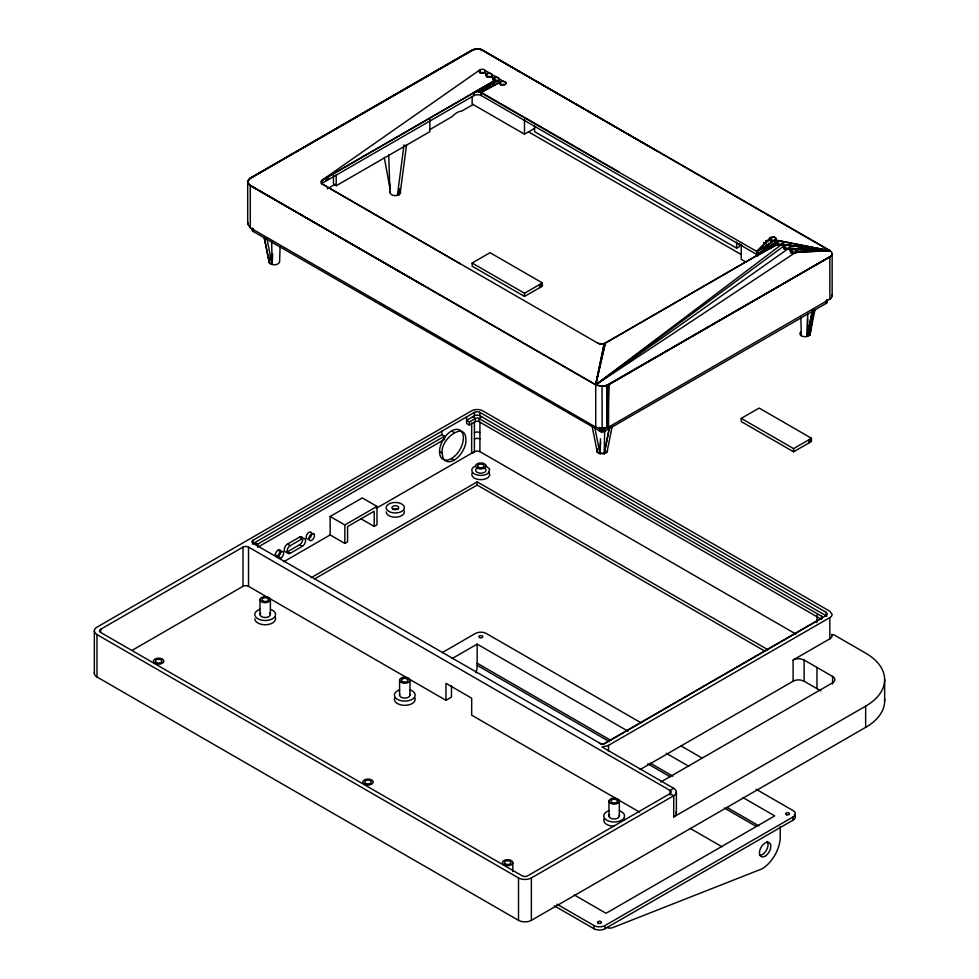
<?xml version="1.0" encoding="UTF-8"?>
<svg xmlns="http://www.w3.org/2000/svg" width="979" height="979" viewBox="0 0 979 979"><rect width="100%" height="100%" fill="white"/><g stroke="black" fill="none" stroke-linecap="round" stroke-linejoin="round"><path stroke-width="1.47" d="M94.339 673.283L94.339 630.868M884.588 699.006A64.932 37.496 0 0 1 865.644 727.36L531.364 920.346A9.092 5.25 0 0 1 518.515 920.346L96.994 676.991L96.994 634.576A9.092 5.25 0 0 1 96.994 627.147L471.658 410.813A7.795 4.503 0 0 1 482.671 410.813L829.825 611.239L832.113 614.42A7.795 4.503 0 0 1 829.825 617.602L607.996 745.668L601.963 746.904L673.711 788.328A9.092 5.25 0 0 1 673.711 795.756L673.711 816.963L865.644 706.153A64.932 37.496 0 0 0 865.644 653.128L833.386 634.502L832.028 635.285M132.3 650.24L243.012 586.323L243.012 547.09A3.892 2.252 0 0 1 248.519 547.09L670.04 790.445L673.711 788.328M451.478 685.826L451.478 697.134L445.971 700.315L248.519 586.323L248.519 547.09M283.665 561.787L330.143 534.938L330.143 516.484L362.279 497.932L376.976 506.412L376.976 524.854L374.211 526.445L360.749 518.674M330.143 534.938L344.828 543.418L344.828 524.964L376.976 506.412M252.472 544.043A3.892 2.252 0 0 1 253.084 543.578L441.81 434.615L441.81 431.225M441.81 434.615L444.564 436.206L444.564 439.387L258.994 546.527M471.658 422.94L471.658 453.228A7.795 4.503 0 0 1 474.191 452.261M321.614 183.697A5.201 2.998 0 0 1 322.434 183.085L473.946 95.587L473.946 92.405L494.371 80.792L492.78 79.115M376.34 508.272L474.411 451.637L474.411 421.998M314.687 578.858L477.165 485.046L477.165 481.864L768.111 649.836M795.829 634.025L479.918 451.637L479.918 421.998M826.778 616.158L479.918 415.794L479.918 412.404A3.892 2.252 0 0 0 474.411 412.404L253.084 540.188L253.084 543.578M512.825 871.543L512.825 862.646A5.201 2.998 0 0 0 505.042 860.039A5.201 2.998 0 0 0 505.042 865.24A5.201 2.998 0 0 0 512.825 862.646M518.515 920.346L518.515 877.93L96.994 634.576M531.364 920.346L531.364 877.93L673.711 795.756L670.04 793.626L527.693 875.813A3.892 2.252 0 0 1 522.186 875.813L100.666 632.458A3.892 2.252 0 0 1 100.666 629.277L243.012 547.09M608.51 751.444L608.51 745.386M670.04 794.972L670.04 790.445A3.892 2.252 0 0 1 670.04 793.626M676.379 813.243L676.379 792.035M770.632 240.748L770.632 237.554M777.522 244.726L777.522 241.532M784.424 248.703C787.263 245.521 778.586 242.572 784.375 245.656L787.508 245.178L829.825 250.697L482.623 50.419A7.795 4.503 0 0 0 474.13 49.439L248.935 179.243A9.092 5.25 0 0 0 250.232 185.594L595.673 384.857L796.368 251.897A3.243 1.872 0 0 0 794.397 249.155L788.291 248.605M791.313 252.68C794.153 249.51 785.501 246.549 791.265 249.633L829.825 250.697L775.698 239.977A3.243 1.872 0 0 0 773.728 237.224L770.069 238.093L756.779 251.493L478.964 91.622A5.201 2.998 0 0 0 475.023 91.928L321.614 180.638M479.918 415.794A3.892 2.252 0 0 0 474.411 415.794L466.591 420.309L469.357 421.9L475.867 418.217A2.594 1.505 0 0 1 478.462 418.217L821.565 616.232L821.565 619.413L479.012 421.631A2.594 1.505 0 0 0 475.329 421.631L469.357 425.082L466.604 423.491L466.591 416.919M640.156 769.531L793.1 681.225L793.1 660.017L829.825 638.81L829.825 617.602M473.261 49.55C468.855 51.263 480.885 46.882 482.671 50.272L829.862 250.538A7.795 4.503 0 0 1 829.874 256.902M257.685 547.285L257.697 544.116L444.564 436.206M608.069 384.992L607.726 427.554L608.571 384.698L608.583 427.125L604.508 428.484L599.809 428.484L595.734 427.125L250.294 227.862L247.711 224.13L247.699 181.715L250.379 178.08M608.081 427.419L608.571 384.82L606.723 385.653L831.061 256.119L608.02 385.139L608.081 427.419L608.069 385.114M800.443 332.04C797.873 335.773 804.554 337.522 807.234 336.409L807.528 318.554M600.127 453.632L604.214 453.632L604.692 429.61M388.736 154.694L389.936 192.545C390.964 196.179 396.226 196.216 399.077 194.735L399.224 188.629M810.012 332.407L810.012 334.769L807.234 336.409L807.748 313.574M758.174 255.862A5.201 2.998 0 0 0 756.828 254.516L756.828 251.334A5.201 2.998 0 0 1 756.828 255.58L604.251 343.678A5.201 2.998 0 0 1 597.936 343.225L322.434 184.138L460.167 263.755M770.632 237.689L756.779 251.493L775.221 240.21M775.698 239.977L756.779 251.493L779.774 241.14L829.825 250.697L795.903 252.141M269.617 260.084C266.814 265.456 278.746 266.582 279.615 261.626L280.08 246.488M592.197 426.673L597.276 452.017L600.005 453.595L600.482 438.714M272.627 254.112L272.125 264.452L269.323 262.813L269.482 258.407M601.241 452.885L600.005 453.595L600.592 441.774M269.36 262.861L264.22 237.481L269.323 262.813L269.543 258.505M494.224 82.101L494.444 79.091M276.115 556.708A3.892 2.252 -60 0 1 275.405 555.693L275.405 554.041A3.892 2.252 -60 0 1 277.351 550.675L278.782 549.843A3.892 2.252 -60 0 1 280.728 552.621A3.892 2.252 -60 0 1 277.351 556.818M442.251 453.216C439.461 438.984 468.476 417.507 465.723 443.242A16.888 9.753 -60 0 1 454.195 460.118A16.888 9.753 -60 0 1 442.667 456.557L442.251 453.216L439.51 451.637M812.301 311.065L807.234 336.409L809.939 334.842L812.962 310.82M397.425 195.359L404.009 144.757M406.566 144.647L400.178 193.352L397.425 194.943M808.703 334.133L809.939 334.842L813.806 310.184M810.208 330.902L810.685 327.989M389.936 192.545L390.119 191.749M493.734 83.631L493.196 83.178L493.857 83.692M603.003 452.934L604.214 453.632L607.053 452.017L612.12 426.66M809.939 334.842L815.005 309.499M604.214 453.632L609.599 426.795L604.312 453.595L607.053 452.017M807.234 336.409L812.35 311.028M783.861 246.047L784.375 245.656L595.673 384.857L604.202 343.702L595.673 384.857L788.34 248.58M775.184 240.357L777.522 241.654L758.309 253.61L756.828 255.703L777.473 244.334A3.243 1.872 0 0 0 781.389 244.628L782.588 243.942A3.243 1.872 0 0 0 781.389 241.385M253.304 228.548L252.239 230.028L253.304 231.521L601.216 431.812L604.728 431.262L826.019 303.466L826.961 302.523L826.606 300.932M832.15 253.72L832.162 296.147L831.122 298.399L608.583 427.125M781.45 244.603L595.673 384.857L605.328 343.078L756.828 255.58M595.673 384.857L605.279 343.225M247.711 224.13L248.054 222.771M607.347 451.576L607.457 450.377M250.232 185.594L247.638 181.739L249.792 178.325L471.645 50.272L475.145 49.109L479.172 49.097L482.671 50.272L656.224 150.558M479.906 72.532L479 71.149M486.796 76.509L485.878 75.126M500.587 84.475L499.669 83.093M484.544 72.47L486.796 73.853L486.832 76.998L487.518 76.692A3.243 1.872 0 0 1 491.434 76.998M491.421 76.46L493.697 77.843L493.734 80.988L494.419 80.682A3.243 1.872 0 0 1 497.662 80.682M498.323 80.449L478.964 91.622L498.287 80.498L500.587 81.82L500.624 84.953L501.297 84.659A3.243 1.872 0 0 1 504.552 84.659M756.828 254.516L481.289 95.575L481.289 92.393L500.624 81.771M758.309 253.61L777.473 241.678M597.52 449.239L597.239 451.968M795.854 252.288L829.825 250.697L788.964 248.311L789.478 247.92M790.751 250.024L791.313 249.608L790.751 250.024A3.243 1.872 0 0 0 791.265 252.288A3.243 1.872 0 0 0 795.181 252.582L795.229 252.558M287.52 544.055L286.663 544.679A4.675 2.704 -60 0 0 284.253 550.259A4.675 2.704 -60 0 0 287.532 551.691L290.286 553.282L302.217 546.392A4.675 2.704 -60 0 0 305.521 540.665A4.675 2.704 -60 0 0 302.217 538.756L299.464 537.165L287.52 544.055L290.286 545.646L302.217 538.756M399.077 194.735L400.582 192.949L399.934 191.003M829.825 257.049L829.874 299.329M472.147 263.033L524.487 293.247L542.39 282.919L490.038 252.692L472.147 263.033L472.147 266.202L524.487 296.429L542.39 286.101L542.39 282.919M481.754 416.858L479.012 418.461L479.012 421.631M741.25 418.388L793.59 448.615L811.481 438.274L759.141 408.059L741.25 418.388L741.25 421.57L793.59 451.796L811.481 441.456L811.481 438.274M250.379 178.202L471.645 50.394M325.885 180.05L328.528 178.533M327.206 188.837L335.136 184.26M429.781 129.595L452.041 116.685A17.145 9.9 -60 0 1 461.892 110.994L473.371 104.423M333.46 175.057L333.46 184.15L336.213 185.741L429.867 131.651L429.867 119.524M472.147 96.566L472.147 103.97L524.487 134.184L534.607 128.347M534.558 125.557L534.558 131.614L736.624 248.177L739.378 246.586L739.378 243.551M757.611 255.103L776.959 243.942A3.243 1.872 0 0 1 776.641 242.523M287.532 551.691L299.464 544.801L302.217 546.392M831.061 256.119L605.707 385.959M344.828 543.418L347.582 541.828L347.582 526.555L374.211 511.185L374.211 526.445M311.053 577.769L477.165 481.864M442.214 652.626L475.329 633.499A7.795 4.503 0 0 1 486.355 633.499L641.037 722.808M452.151 658.549L477.165 644.109L627.931 731.154M660.813 781.988L832.591 682.816A7.795 4.503 0 0 0 832.591 676.452L804.114 660.017L800.626 658.855A7.795 4.503 0 0 0 793.1 660.017M556.953 904.18L593.972 925.547A7.795 4.503 0 0 0 604.998 925.547L793.088 816.963A7.795 4.503 0 0 0 793.088 810.6L756.069 789.221M554.31 905.832L593.972 928.728A7.795 4.503 0 0 0 604.998 928.728L793.088 820.145A7.795 4.503 0 0 0 794.324 814.712M475.023 91.928L494.371 80.792M756.779 255.727L777.473 244.334M500.587 81.82L481.289 92.393L619.022 171.986M474.411 451.637L477.165 450.989L479.918 451.637M474.411 432.559L477.165 431.898L479.918 432.559M474.411 438.922L477.165 438.262L479.918 438.922M247.638 181.739L247.981 183.073M250.294 227.862L250.281 185.435L595.721 384.71L602.097 386.387L607.726 385.139M604.692 386.032L597.606 385.542M480.004 468.378L481.68 468.378M794.397 249.155L829.825 250.697L782.111 244.309L829.825 250.697L789.013 248.287M786.712 244.958L787.557 245.031M786.712 248.715L784.424 248.164M602.036 386.228L602.158 431.874M782.062 244.334L829.825 250.697M820.879 690.905L804.114 681.225L800.626 680.062A7.795 4.503 0 0 0 793.1 681.225M598.915 453.228L597.52 452.335M492.29 74.942L498.287 77.843L499.241 79.177A3.243 1.872 0 0 1 494.615 80.865A3.243 1.872 0 0 1 493.905 77.733A3.243 1.872 0 0 1 499.131 78.687M493.746 83.545L494.383 83.864M485.364 70.806L491.385 73.853L492.339 75.187A3.243 1.872 0 0 1 487.726 76.876A3.243 1.872 0 0 1 487.004 73.743A3.243 1.872 0 0 1 492.229 74.698M499.143 78.773L506.167 83.093M486 465.918L489.733 469.284L488.252 473.175A9.031 5.213 0 0 1 482.427 475.329L480.077 475.39A9.031 5.213 0 0 1 472.245 471.768A9.031 5.213 0 0 1 475.023 466.212M765.602 240.504L768.123 241.948M763.485 242.462L767.414 244.726M739.329 243.918L741.972 245.435M528.721 131.969L741.519 254.711M746.487 262.348L741.25 259.325L741.25 244.469M479.918 412.404L826.154 612.303L827.292 613.894A3.892 2.252 0 0 1 826.154 615.485L604.838 743.257A3.892 2.252 0 0 1 599.332 743.257M472.576 416.858L475.329 418.449L475.329 421.631M451.454 430.968L454.195 432.547M451.454 458.539L454.195 460.118M477.165 485.046L765.468 651.488M330.143 516.484L344.828 524.964M680.711 745.717L701.857 757.93M666.283 753.292L688.763 766.263M742.988 797.579L774.719 815.899L606.038 913.285L574.306 894.965M477.165 663.199L610.737 740.308M650.411 763.216L672.891 776.2M727.116 807.504L758.847 825.823M278.073 550.149L280.826 551.74M477.165 644.109L477.165 665.316L609.415 741.666M647.768 763.804L670.248 776.788M724.472 808.091L756.204 826.411M254.932 542.513L257.538 544.263A2.594 1.505 0 0 0 257.954 546.074M275.319 554.922L280.826 558.103M690.268 828.454L722.012 846.774M639.617 812.129L471.682 715.172L471.682 698.198L445.971 683.354L445.971 700.315M250.281 185.435L422.952 285.219M607.372 927.333L608.62 928.141L611.924 927.933L761.858 868.924A25.98 14.991 -60 0 0 780.226 837.106L780.226 826.594M489.01 472.233L489.83 474.888L488.252 477.422A9.031 5.213 0 0 1 482.427 479.575L480.077 479.637A9.031 5.213 0 0 1 472.355 472.673M831.893 294.985L832.162 296.147M831.844 634.465L832.113 635.628A7.795 4.503 0 0 1 829.825 638.81M594.926 428.239L600.005 453.595M267.034 239.109L272.125 264.452L271.672 241.666M384.282 157.484L390.131 189.375M268.368 254.638L269.323 260.451M389.642 183.244L390.095 187.784M606.772 385.506L606.784 427.933L607.726 385.261L607.726 427.554M800.883 317.477L801.299 335.773M597.214 449.006L597.276 452.017M827.084 299.439L826.961 302.523M826.594 300.48L826.606 303.025M826.019 300.92L826.019 303.466M810.22 439.008L810.22 442.19M808.764 439.852L808.764 443.034M793.59 448.615L793.59 451.796M736.624 242.131L736.624 248.177M604.728 427.444L604.728 431.262M603.982 427.774L603.982 431.592M603.101 427.994L603.101 431.812M601.216 427.994L601.216 431.812M600.347 427.774L600.347 431.592M599.589 427.444L599.589 431.262M595.721 384.71L595.734 427.125M541.118 283.641L541.13 286.823M539.662 284.497L539.662 287.679M524.487 119.389L524.487 134.184M524.487 293.247L524.487 296.429M469.357 421.9L469.357 425.082M336.213 175.131L336.213 185.741M322.434 183.085L322.434 179.903L479.906 69.876L479.943 73.021L480.628 72.715A3.243 1.872 0 0 1 484.544 73.021M253.304 228.976L253.304 231.521M252.729 228.535L252.729 231.081M252.362 228.034L252.362 230.579M884.661 679.634L884.661 700.842M865.644 706.153L865.644 727.36M832.591 676.452L832.591 684.027M826.154 612.303L826.154 615.693M816.976 615.069L816.976 622.546M816.976 667.445L816.976 688.653M804.114 660.017L804.114 681.225M793.088 816.963L793.088 820.145M619.352 801.14A5.201 2.998 0 0 1 611.569 803.735A5.201 2.998 0 0 1 611.569 798.546A5.201 2.998 0 0 1 619.352 801.14L619.352 815.984M608.962 801.14L608.962 815.984M604.998 925.547L604.998 928.728M593.972 925.547L593.972 928.728M495.545 79.042L495.558 82.052M474.411 412.404L474.411 415.794M409.981 680.246A5.201 2.998 0 0 1 402.185 682.852A5.201 2.998 0 0 1 402.185 677.652A5.201 2.998 0 0 1 409.981 680.246L409.981 695.102M399.591 680.246L399.591 695.102M270.388 599.662A5.201 2.998 0 0 1 262.592 602.256A5.201 2.998 0 0 1 262.592 597.068A5.201 2.998 0 0 1 270.388 599.662L270.388 614.506M259.998 599.662L259.998 614.506M100.666 629.277L100.666 632.287M531.364 877.93A9.092 5.25 0 0 1 518.515 877.93M676.061 811.885A9.092 5.25 0 0 1 673.711 816.963M614.163 826.227A10.39 5.996 0 0 1 604.129 818.677M624.198 818.677A10.39 5.996 0 0 1 624.553 820.231M619.352 810.783A10.39 5.996 0 0 1 622.118 819.839A10.39 5.996 0 0 1 606.209 819.839A10.39 5.996 0 0 1 608.962 810.783M619.181 815.201A5.201 2.998 0 0 1 613.49 818.958A5.201 2.998 0 0 1 609.66 814.479M253.084 540.188A3.892 2.252 0 0 0 253.084 543.369L601.681 744.236L603.921 744.003L821.565 618.349A2.594 1.505 0 0 0 821.565 616.232M96.994 676.991A9.092 5.25 0 0 1 94.412 672.597M243.012 586.323A3.892 2.252 0 0 1 248.519 586.323M414.815 697.782A10.39 5.996 0 0 1 404.78 705.333A10.39 5.996 0 0 1 394.745 697.782M275.234 617.198A10.39 5.996 0 0 1 266.545 624.7A10.39 5.996 0 0 1 254.797 618.752M270.388 609.317A10.39 5.996 0 0 1 273.153 618.361A10.39 5.996 0 0 1 257.232 618.361A10.39 5.996 0 0 1 259.998 609.317M269.69 613.013A5.201 2.998 0 0 1 265.187 617.504A5.201 2.998 0 0 1 260.695 613.013M409.981 689.901A10.39 5.996 0 0 1 412.734 698.957A10.39 5.996 0 0 1 396.825 698.957A10.39 5.996 0 0 1 399.591 689.901M409.797 694.319A5.201 2.998 0 0 1 404.78 698.1A5.201 2.998 0 0 1 399.762 694.319M308.923 538.695A3.892 2.252 -59.9 0 0 311.31 532.552L310.869 532.148A3.892 2.252 -59.9 0 0 306.537 535.317A3.892 2.252 -59.9 0 0 308.214 539.001M299.464 537.165A4.675 2.704 -60 0 1 302.768 539.074A4.675 2.704 -60 0 1 299.464 544.801M290.286 553.282A4.675 2.704 -60 0 1 286.982 551.373A4.675 2.704 -60 0 1 290.286 545.646M404.07 510.585A9.092 5.25 0 0 1 396.483 517.157A9.092 5.25 0 0 1 386.203 511.944M392.909 509.508A3.378 1.946 0 0 1 397.682 509.508M483.406 467.583A5.201 2.998 0 0 1 484.813 472.111A5.201 2.998 0 0 1 476.859 472.123A5.201 2.998 0 0 1 478.217 467.595M477.165 665.316A22.076 12.751 -60 0 1 475.978 672.903M766.961 841.475A8.052 4.65 -60 0 1 766.581 849.956A8.052 4.65 -60 0 1 759.508 855.328M322.385 184.285A5.201 2.998 0 0 1 322.385 180.05L474.974 92.075A5.201 2.998 0 0 1 481.24 92.552M605.328 343.078A5.201 2.998 0 0 1 597.973 343.078M473.946 95.587A5.201 2.998 0 0 1 481.289 95.575M790.787 253.071A3.243 1.872 0 0 1 796.416 253.071M783.91 249.094A3.243 1.872 0 0 1 787.557 248.225A3.243 1.872 0 0 1 789.967 250.037M777.008 245.117A3.243 1.872 0 0 1 780.655 244.236A3.243 1.872 0 0 1 783.065 246.047M770.118 241.14A3.243 1.872 0 0 1 775.747 241.14M787.508 245.178A3.243 1.872 0 0 1 789.16 248.189A3.243 1.872 0 0 1 783.726 247.773A3.243 1.872 0 0 1 786.675 245.117M485.058 73.401A3.243 1.872 0 0 1 485.388 73.853M491.947 77.378A3.243 1.872 0 0 1 492.278 77.831M498.849 81.367A3.243 1.872 0 0 1 499.168 81.82M774.511 240.663A3.243 1.872 0 0 1 769.641 239.035M773.777 237.077L772.933 237.016A3.243 1.872 0 0 0 769.935 238.166A3.243 1.872 0 0 0 770.632 240.21L772.933 240.761A3.243 1.872 0 0 0 776.151 239.133A3.243 1.872 0 0 0 773.777 237.077M780.655 241.042L779.822 240.981A3.243 1.872 0 0 0 776.812 242.143A3.243 1.872 0 0 0 777.522 244.187L779.822 244.738A3.243 1.872 0 0 0 783.041 243.098A3.243 1.872 0 0 0 780.655 241.054M794.446 248.996L793.602 248.935A3.243 1.872 0 0 0 790.604 250.098A3.243 1.872 0 0 0 791.313 252.141L793.602 252.68A3.243 1.872 0 0 0 796.82 251.052A3.243 1.872 0 0 0 794.446 248.996M393.607 509.386L392.909 509.08A3.378 1.946 0 0 1 392.909 506.327A3.378 1.946 0 0 1 397.682 506.327L398.22 506.73A3.378 1.946 0 0 1 397.682 509.08A3.378 1.946 0 0 1 393.607 509.386M314.063 534.142L313.623 533.739A3.892 2.252 -60 0 0 310 535.55A3.892 2.252 -60 0 0 309.291 540.078L309.731 540.481A3.892 2.252 -60 0 0 313.353 538.67A3.892 2.252 -60 0 0 314.063 534.142M506.131 83.154L506.021 82.664A3.243 1.872 0 0 0 500.795 81.71A3.243 1.872 0 0 0 501.505 84.843A3.243 1.872 0 0 0 506.131 83.154M485.449 71.198L485.376 70.672A3.243 1.872 0 0 0 480.151 69.717A3.243 1.872 0 0 0 480.873 72.85A3.243 1.872 0 0 0 485.486 71.149M612.536 802.756A3.243 1.872 0 0 0 617.406 801.14A3.243 1.872 0 0 0 612.536 799.513A3.243 1.872 0 0 0 612.536 802.756M506.008 864.261A3.243 1.872 0 0 0 510.879 862.646A3.243 1.872 0 0 0 506.008 861.018A3.243 1.872 0 0 0 506.008 864.261M364.372 784.167A5.201 2.998 0 0 0 373.06 782.821A5.201 2.998 0 0 0 366.697 779.149A5.201 2.998 0 0 0 364.372 784.167M366.427 783.677A3.243 1.872 0 0 0 371.298 782.05A3.243 1.872 0 0 0 366.427 780.422A3.243 1.872 0 0 0 366.427 783.677M156.065 663.762A5.201 2.998 0 0 0 163.86 661.168A5.201 2.998 0 0 0 156.065 658.561A5.201 2.998 0 0 0 156.065 663.762M454.55 456.287A16.888 9.753 -60 0 0 459.897 430.124A16.888 9.753 -60 0 0 439.926 447.844A16.888 9.753 -60 0 0 454.55 456.287M263.571 601.29A3.243 1.872 0 0 0 268.442 599.662A3.243 1.872 0 0 0 263.571 598.034A3.243 1.872 0 0 0 263.571 601.29M157.044 662.783A3.243 1.872 0 0 0 161.914 661.168A3.243 1.872 0 0 0 157.044 659.54A3.243 1.872 0 0 0 157.044 662.783M403.152 681.874A3.243 1.872 0 0 0 408.023 680.246A3.243 1.872 0 0 0 403.152 678.631A3.243 1.872 0 0 0 403.152 681.874M281.536 557.589A3.892 2.252 -60 0 0 282.772 551.544A3.892 2.252 -60 0 0 278.158 555.631A3.892 2.252 -60 0 0 281.536 557.589M388.859 511.417A9.092 5.25 0 0 0 404.07 509.056A9.092 5.25 0 0 0 392.934 502.631A9.092 5.25 0 0 0 388.859 511.417M477.165 468.072A5.201 2.998 0 0 0 485.853 466.714A5.201 2.998 0 0 0 479.465 463.055A5.201 2.998 0 0 0 477.165 468.072M478.547 467.289A3.243 1.872 0 0 0 483.969 466.42A3.243 1.872 0 0 0 479.967 464.144A3.243 1.872 0 0 0 478.547 467.289M479.869 637.659A1.946 1.126 0 0 0 482.794 636.68A1.946 1.126 0 0 0 479.869 635.714A1.946 1.126 0 0 0 479.869 637.659M786.602 814.748A1.946 1.126 0 0 0 789.527 813.782A1.946 1.126 0 0 0 786.602 812.803A1.946 1.126 0 0 0 786.602 814.748M765.7 855.781A8.052 4.65 -60 0 0 769.714 843.066A8.052 4.65 -60 0 0 759.912 849.919A8.052 4.65 -60 0 0 765.7 855.781M598.132 923.173A1.946 1.126 0 0 0 601.375 922.646A1.946 1.126 0 0 0 598.952 921.288A1.946 1.126 0 0 0 598.132 923.173"/></g></svg>
